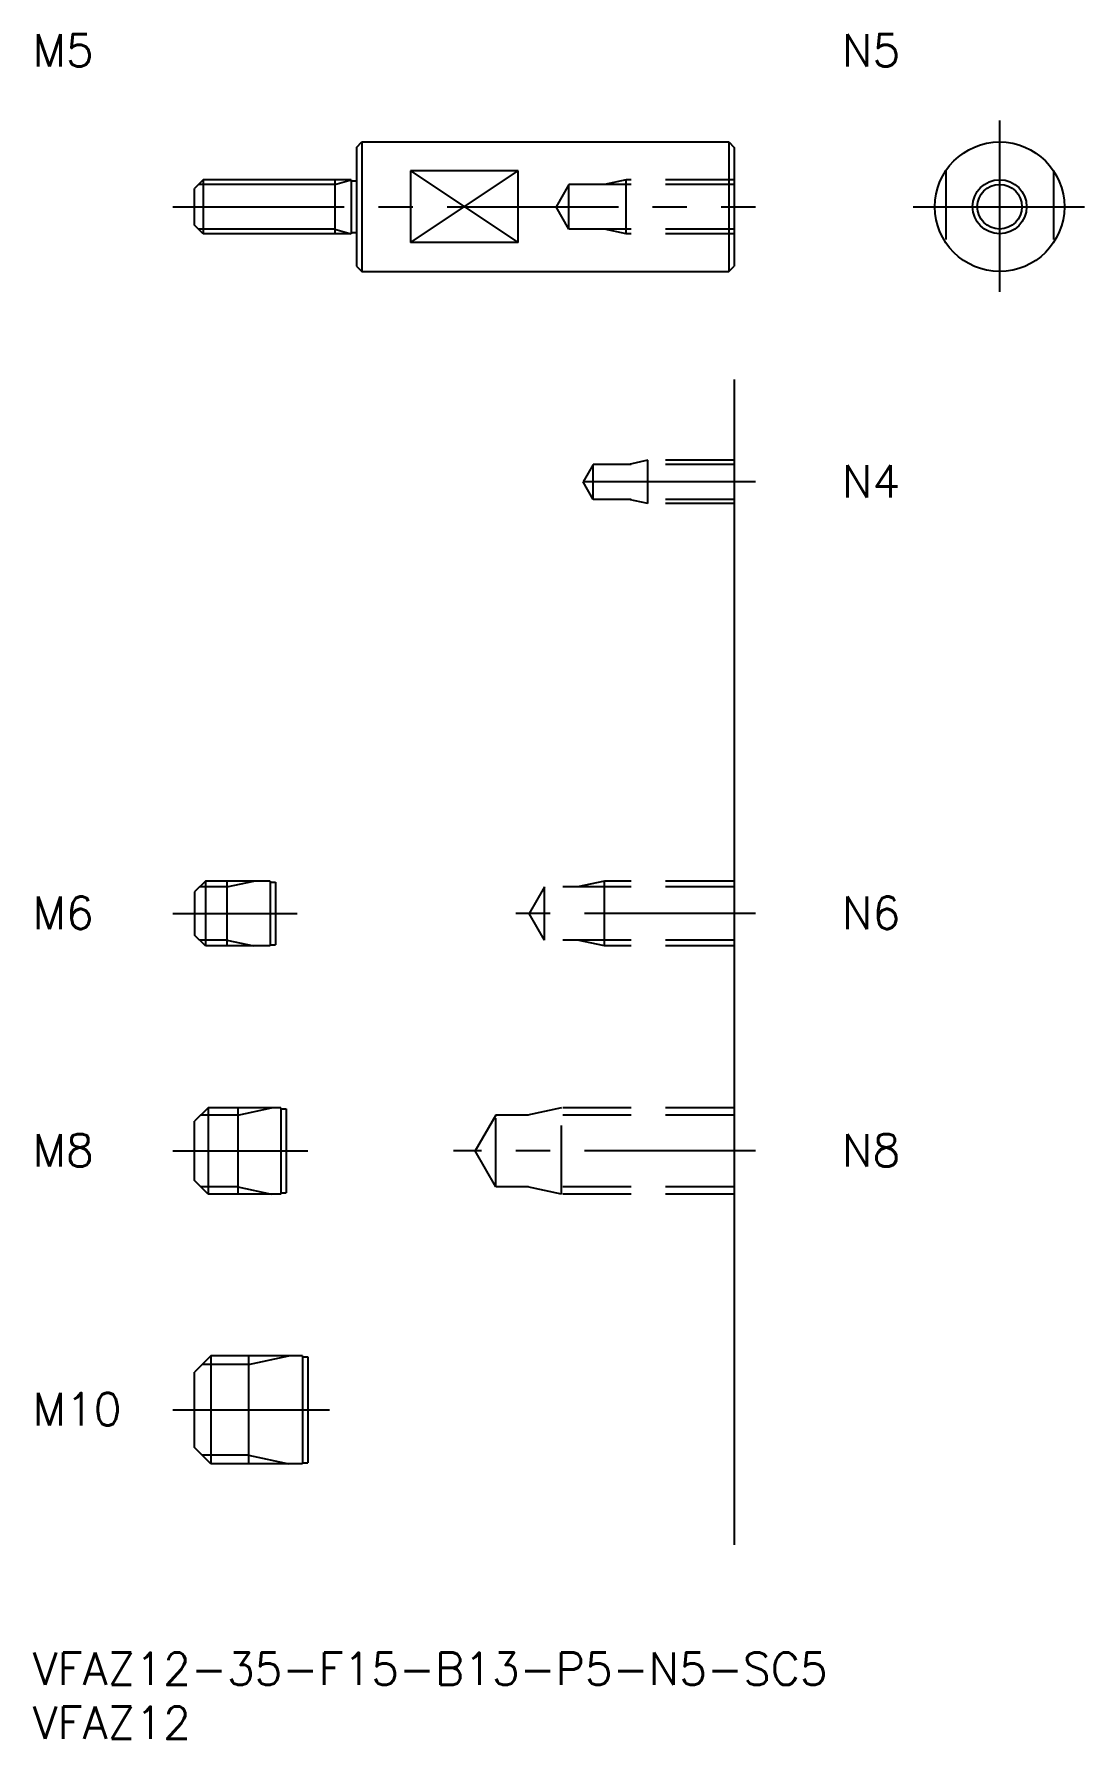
# Model space of a CAD drawing. Extents: x 0 to 98, y -8 to 150.
import ezdxf

# ---------------------------------------------------------------- set-up
doc = ezdxf.new("R2010")
doc.units = 0
doc.header["$LTSCALE"] = 0.5
doc.linetypes.add('CENTER', pattern=[50.8, 31.75, -6.35, 6.35, -6.35])
doc.linetypes.add('DASHED', pattern=[19.05, 12.7, -6.35])
for name, color, linetype in [('MSM_CENTER', 1, 'CENTER'), ('MSM_CONTINUOUS', 7, 'CONTINUOUS'), ('MSM_DASHED', 4, 'DASHED'), ('MSM_NARROW', 5, 'CONTINUOUS'), ('MSM_PART_NUMBER', 7, 'CONTINUOUS')]:
    doc.layers.add(name, color=color, linetype=linetype)
doc.styles.get("Standard").update_dxf_attribs({"font": 'txt.shx', "height": 1, "bigfont": 'bigfont.shx'})

# ---------------------------------------------------------------- blocks, each defined once
blk = doc.blocks.new('*U10')
at = {"layer": 'MSM_PART_NUMBER'}
blk.add_text('VFAZ12-35-F15-B13-P5-N5-SC5', height=3, dxfattribs=at).set_placement((0, -3))
blk = doc.blocks.new('*U11')
at = {"layer": 'MSM_PART_NUMBER'}
blk.add_text('VFAZ12', height=3, dxfattribs=at).set_placement((0, -8))
blk = doc.blocks.new('*U12')
at = {"layer": 'MSM_PART_NUMBER'}
blk.add_text('M10', height=3, dxfattribs=at).set_placement((0, 21.06))
blk = doc.blocks.new('*U13')
at = {"layer": 'MSM_PART_NUMBER'}
blk.add_text('M8', height=3, dxfattribs=at).set_placement((0, 45.06))
blk = doc.blocks.new('*U14')
at = {"layer": 'MSM_PART_NUMBER'}
blk.add_text('M6', height=3, dxfattribs=at).set_placement((0, 67.06))
blk = doc.blocks.new('*U15')
at = {"layer": 'MSM_PART_NUMBER'}
blk.add_text('M5', height=3, dxfattribs=at).set_placement((0, 147))
blk = doc.blocks.new('*U16')
at = {"layer": 'MSM_PART_NUMBER'}
blk.add_text('N8', height=3, dxfattribs=at).set_placement((75, 45.06))
blk = doc.blocks.new('*U17')
at = {"layer": 'MSM_PART_NUMBER'}
blk.add_text('N6', height=3, dxfattribs=at).set_placement((75, 67.06))
blk = doc.blocks.new('*U18')
at = {"layer": 'MSM_PART_NUMBER'}
blk.add_text('N4', height=3, dxfattribs=at).set_placement((75, 107.06))
blk = doc.blocks.new('*U19')
at = {"layer": 'MSM_PART_NUMBER'}
blk.add_text('N5', height=3, rotation=360, dxfattribs=at).set_placement((75, 147))

msp = doc.modelspace()

# ---------------------------------------------------------------- linework, layer by layer
at = {"layer": 'MSM_CENTER'}
for p, q in [((89.61, 142), (89.61, 126)), ((13, 134), (67, 134)), ((81.61, 134), (97.61, 134)), ((67, 108.5), (49, 108.5)), ((13, 68.5), (24.5, 68.5)), ((67, 68.5), (44, 68.5)), ((13, 46.5), (25.5, 46.5)), ((67, 46.5), (39, 46.5)), ((13, 22.5), (27.5, 22.5))]:
    msp.add_line(p, q, dxfattribs=at)
at = {"layer": 'MSM_CONTINUOUS'}
for p, q in [((30, 139.5), (30.5, 140)), ((30, 139.5), (30, 128.5)), ((30.5, 140), (64.5, 140)), ((30.5, 140), (30.5, 128)), ((64.5, 140), (64.5, 128)), ((64.5, 140), (65, 139.5)), ((65, 139.5), (65, 128.5)), ((15.8, 136.5), (15, 135.7)), ((29.5, 136.5), (15.8, 136.5)), ((15.8, 136.5), (15.8, 131.5)), ((28, 136.5), (28, 131.5)), ((29.5, 136.5), (29.5, 131.5)), ((29.5, 136.4), (30, 136.4)), ((45, 137.32), (35, 137.32)), ((35, 137.32), (35, 130.68)), ((45, 130.68), (45, 137.32)), ((15, 132.3), (15, 135.7)), ((15.8, 131.5), (15, 132.3)), ((29.5, 131.5), (15.8, 131.5)), ((29.5, 131.6), (30, 131.6)), ((45, 130.68), (35, 130.68)), ((30, 128.5), (30.5, 128)), ((30.5, 128), (64.5, 128)), ((64.5, 128), (65, 128.5)), ((65, 118), (65, 10)), ((16, 71.5), (15, 70.5)), ((22, 71.5), (16, 71.5)), ((16, 71.5), (16, 65.5)), ((18, 71.5), (18, 65.5)), ((22, 71.5), (22, 65.5)), ((22, 71.4), (22.5, 71.4)), ((22.5, 71.4), (22.5, 65.6)), ((15, 70.5), (15, 66.5)), ((16, 65.5), (15, 66.5)), ((22, 65.5), (16, 65.5)), ((22, 65.6), (22.5, 65.6)), ((16.25, 50.5), (15, 49.25)), ((15, 43.75), (15, 49.25)), ((23, 50.5), (16.25, 50.5)), ((16.25, 50.5), (16.25, 42.5)), ((19, 50.5), (19, 42.5)), ((23, 50.5), (23, 42.5)), ((23, 50.4), (23.5, 50.4)), ((23.5, 50.4), (23.5, 42.6)), ((16.25, 42.5), (15, 43.75)), ((23, 42.5), (16.25, 42.5)), ((23, 42.6), (23.5, 42.6)), ((16.5, 27.5), (15, 26)), ((25, 27.5), (16.5, 27.5)), ((16.5, 27.5), (16.5, 17.5)), ((20, 27.5), (20, 17.5)), ((25, 27.5), (25, 17.5)), ((25, 27.4), (25.5, 27.4)), ((25.5, 27.4), (25.5, 17.6)), ((15, 19), (15, 26)), ((16.5, 17.5), (15, 19)), ((25, 17.5), (16.5, 17.5)), ((25, 17.6), (25.5, 17.6))]:
    msp.add_line(p, q, dxfattribs=at)
for radius in [6, 2.07]:
    msp.add_circle((89.61, 134), radius, dxfattribs=at)
at = {"layer": 'MSM_DASHED'}
for p, q in [((49.69, 136.07), (48.5, 134)), ((65, 136.07), (49.69, 136.07)), ((49.69, 131.93), (49.69, 136.07)), ((55, 136.5), (53, 136.07)), ((65, 136.5), (55, 136.5)), ((55, 131.5), (55, 136.5)), ((84.61, 137.32), (84.61, 130.68)), ((94.61, 137.32), (94.61, 130.68)), ((49.69, 131.93), (48.5, 134)), ((65, 131.93), (49.69, 131.93)), ((55, 131.5), (53, 131.93)), ((65, 131.5), (55, 131.5)), ((51.94, 110.12), (51, 108.5)), ((65, 110.12), (51.94, 110.12)), ((51.94, 106.88), (51.94, 110.12)), ((57, 110.5), (55.25, 110.12)), ((65, 110.5), (57, 110.5)), ((57, 106.5), (57, 110.5)), ((51.94, 106.88), (51, 108.5)), ((65, 106.88), (51.94, 106.88)), ((57, 106.5), (55.25, 106.88)), ((65, 106.5), (57, 106.5)), ((53, 71.5), (50.5, 70.96)), ((65, 71.5), (53, 71.5)), ((53, 65.5), (53, 71.5)), ((47.42, 70.96), (46, 68.5)), ((65, 70.96), (47.42, 70.96)), ((47.42, 66.04), (47.42, 70.96)), ((47.42, 66.04), (46, 68.5)), ((65, 66.04), (47.42, 66.04)), ((53, 65.5), (50.5, 66.04)), ((65, 65.5), (53, 65.5)), ((42.92, 49.82), (41, 46.5)), ((42.92, 43.18), (42.92, 49.82)), ((65, 49.82), (42.92, 49.82)), ((49, 50.5), (45.87, 49.82)), ((49, 42.5), (49, 50.5)), ((65, 50.5), (49, 50.5)), ((42.92, 43.18), (41, 46.5)), ((65, 43.18), (42.92, 43.18)), ((49, 42.5), (45.87, 43.18)), ((65, 42.5), (49, 42.5))]:
    msp.add_line(p, q, dxfattribs=at)
at = {"layer": 'MSM_NARROW'}
for p, q in [((28, 136.07), (15.37, 136.07)), ((28, 136.07), (29.5, 136.5)), ((35, 137.32), (45, 130.68)), ((35, 130.68), (45, 137.32)), ((28, 131.93), (15.37, 131.93)), ((28, 131.93), (29.5, 131.5)), ((18, 70.96), (20.5, 71.5)), ((18, 70.96), (15.46, 70.96)), ((18, 66.04), (15.46, 66.04)), ((18, 66.04), (20.5, 65.5)), ((19, 49.82), (15.57, 49.82)), ((19, 49.82), (22.12, 50.5)), ((19, 43.18), (15.57, 43.18)), ((19, 43.18), (22.12, 42.5)), ((20, 26.69), (23.75, 27.5)), ((20, 26.69), (15.69, 26.69)), ((20, 18.31), (15.69, 18.31)), ((20, 18.31), (23.75, 17.5))]:
    msp.add_line(p, q, dxfattribs=at)
msp.add_circle((89.61, 134), 2.5, dxfattribs=at)

# ---------------------------------------------------------------- block references
at = {"layer": 'MSM_CONTINUOUS'}
for name in ['*U15', '*U19', '*U18', '*U14', '*U17', '*U13', '*U16', '*U12', '*U10', '*U11']:
    msp.add_blockref(name, (0, 0), dxfattribs=at)

doc.saveas('drawing.dxf')
